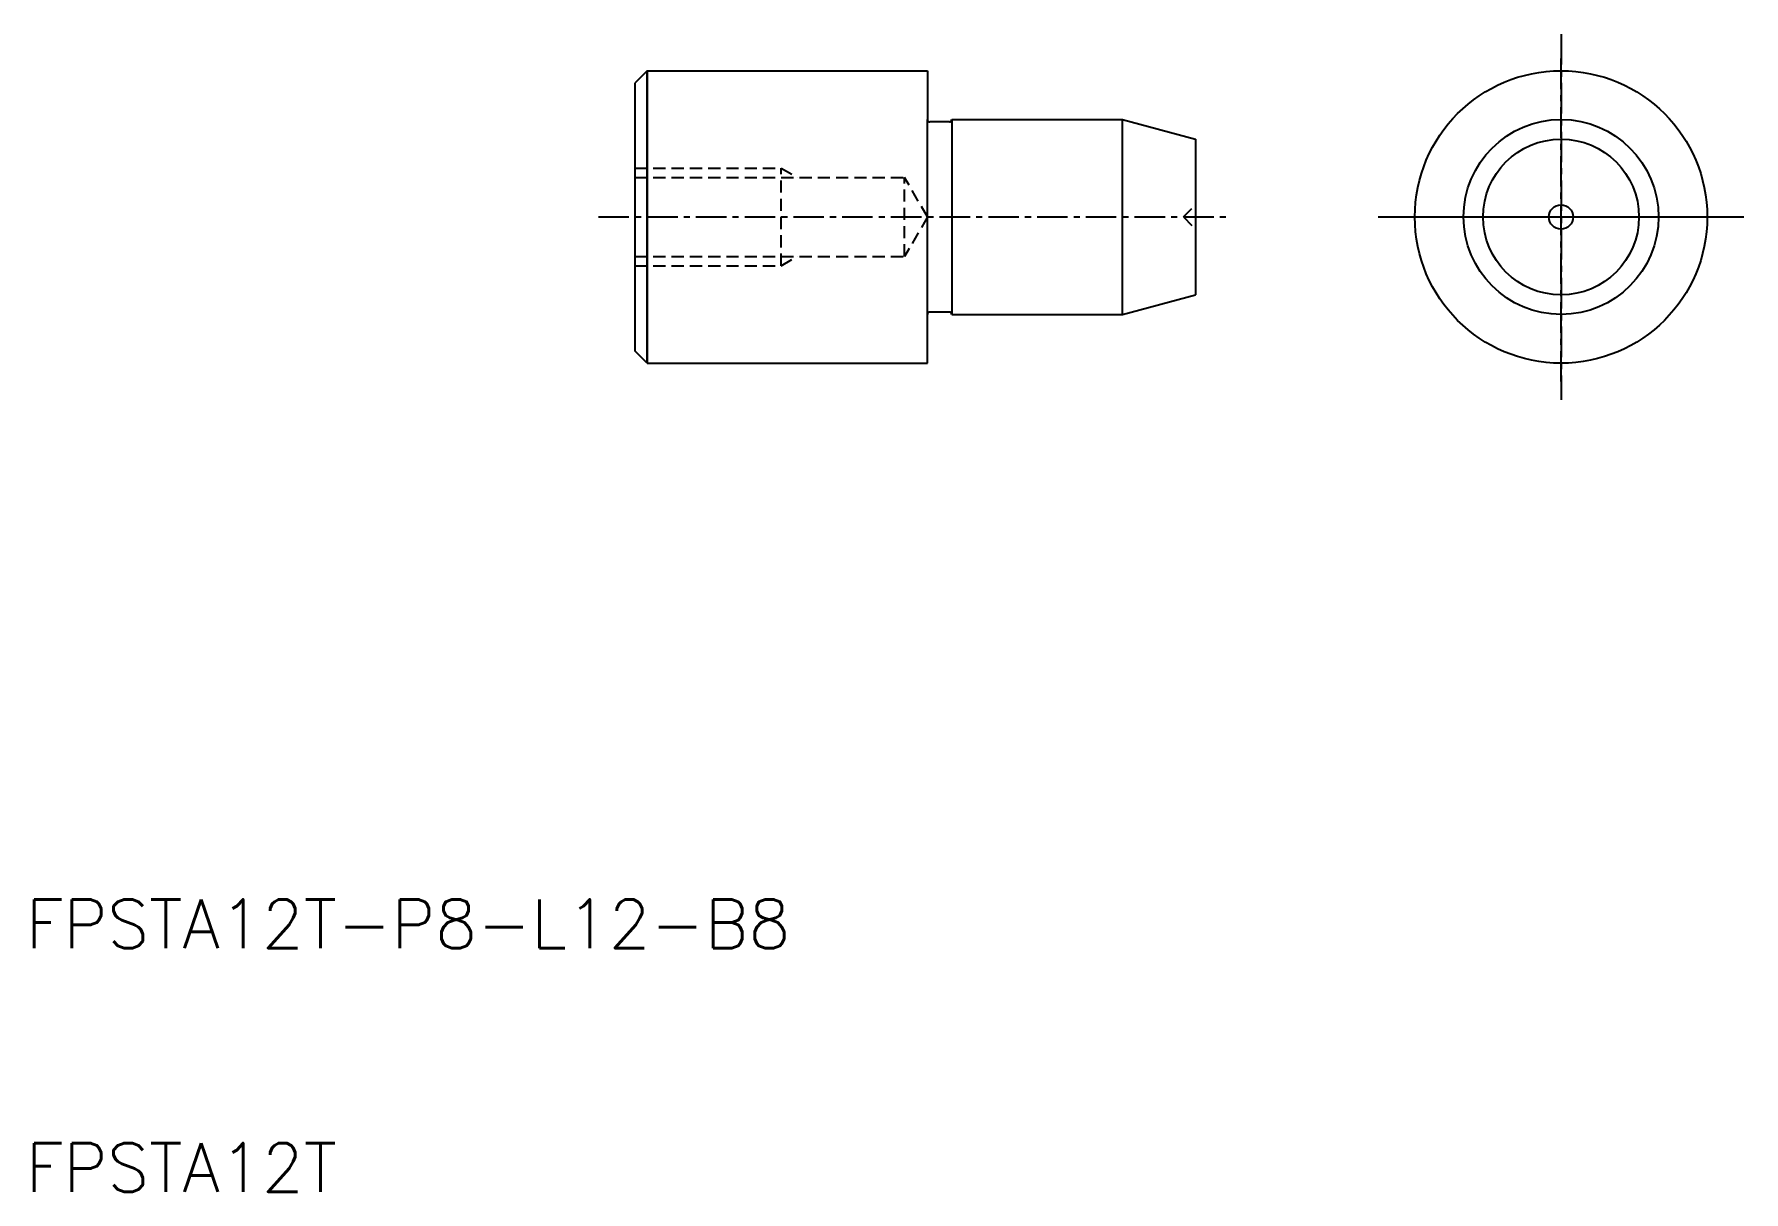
# Model space of a CAD drawing. Extents: x 10.3 to 80.5, y 10 to 57.5.
import ezdxf

# ---------------------------------------------------------------- set-up
doc = ezdxf.new("R2010")
doc.units = 0
doc.linetypes.add('CENTER', pattern=[2, 1.25, -0.25, 0.25, -0.25])
doc.linetypes.add('DASHED', pattern=[0.75, 0.5, -0.25])
doc.layers.get('0').update_dxf_attribs({"linetype": 'CONTINUOUS'})
doc.layers.add('CENTER', color=1, linetype='CENTER')
doc.styles.get("Standard").update_dxf_attribs({"font": 'txt.shx', "bigfont": 'extfont.shx'})

msp = doc.modelspace()

# ---------------------------------------------------------------- linework, layer by layer
for p, q in [((35.5, 56), (35, 55.5)), ((35, 44.5), (35, 55.5)), ((35.5, 56), (35.5, 44)), ((35.5, 44), (35.5, 56)), ((35.5, 56), (47, 56)), ((47, 56), (47, 54)), ((47, 46), (47, 54)), ((47.9, 53.9), (47.1, 53.9)), ((48, 54), (55, 54)), ((48, 54), (48, 46)), ((55, 46), (55, 54)), ((55, 54), (58, 53.196)), ((58, 53.196), (58, 46.804)), ((55, 46), (58, 46.804)), ((47, 44), (47, 46)), ((47.9, 46.1), (47.1, 46.1)), ((48, 46), (55, 46)), ((35.5, 44), (35, 44.5)), ((35.5, 44), (47, 44))]:
    msp.add_line(p, q)
at = {"color": 3, "linetype": 'DASHED'}
for p, q in [((35, 52), (41, 52)), ((41, 52), (41.656, 51.621)), ((41, 48), (41, 52)), ((35, 51.621), (46.064, 51.621)), ((47, 50), (46.064, 51.621)), ((46.064, 48.379), (46.064, 51.621)), ((47, 50), (46.064, 48.379)), ((57.5, 50), (58, 50.5)), ((57.5, 50), (58, 49.5)), ((35, 48.379), (46.064, 48.379)), ((35, 48), (41, 48)), ((41, 48), (41.656, 48.379))]:
    msp.add_line(p, q, dxfattribs=at)
for radius in [6, 6, 4, 3.196, 0.5]:
    msp.add_circle((73, 50), radius)
for centre, start, end in [((47.1, 54), 180, 270), ((47.9, 54), 270, 0), ((47.1, 46), 90, 180), ((47.9, 46), 0, 90)]:
    msp.add_arc(centre, 0.1, start, end)
at = {"layer": 'CENTER', "color": 1, "linetype": 'CENTER'}
for p, q in [((73, 57.5), (73, 42.5)), ((73, 43.25), (73, 56.75)), ((33.5, 50), (59.5, 50)), ((65.5, 50), (80.5, 50)), ((66.25, 50), (79.75, 50))]:
    msp.add_line(p, q, dxfattribs=at)

# ---------------------------------------------------------------- texts
for s, p in [('FPSTA12T-P8-L12-B8', (10, 20)), ('FPSTA12T', (10, 10))]:
    msp.add_text(s, height=2).set_placement(p)

doc.saveas('drawing.dxf')
